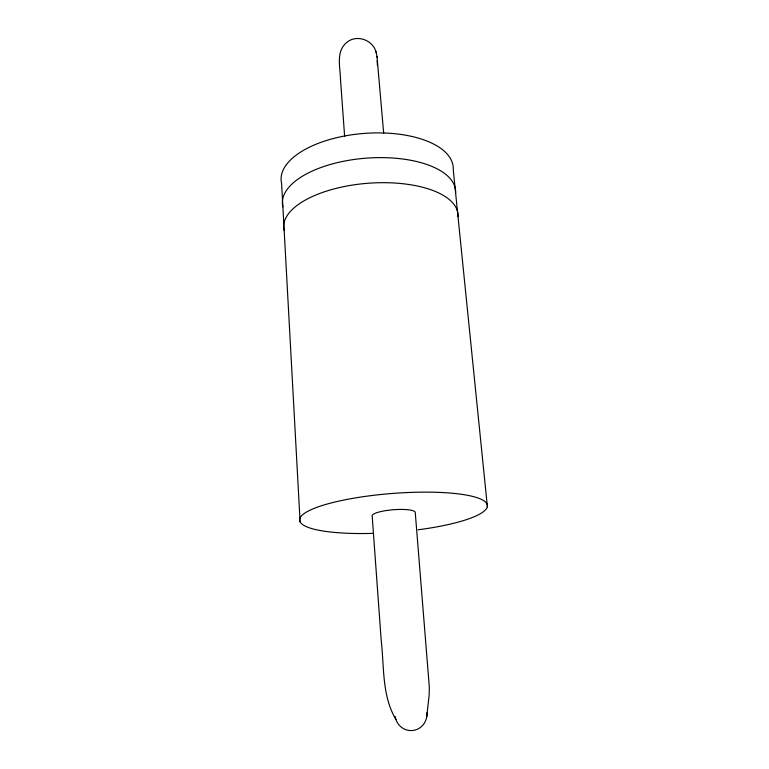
<?xml version="1.0" encoding="UTF-8"?>
<svg xmlns="http://www.w3.org/2000/svg" width="769" height="769" viewBox="0 0 769 769"><rect width="100%" height="100%" fill="white"/><g stroke="black" fill="none" stroke-linecap="round" stroke-linejoin="round"><path stroke-width="1.15" d="M426.68 717.112L429.121 695.484L429.333 687.198L415.26 512.548A21.609 4.441 -4.5 0 0 393.267 509.751A21.609 4.441 -4.5 0 0 372.177 515.951L381.203 640.366C384.289 667.021 381.741 695.436 395.91 719.524M376.185 52.552C373.398 40.43 357.566 34.201 347.501 41.843C335.457 50.735 340.263 66.97 340.504 79.495L344.647 136.565M377.012 56.608L383.683 133.441M375.983 51.581L377.195 57.512M487.402 506.858L453.258 169.738A86.291 40.584 -4.4 0 0 363.66 133.46A86.291 40.584 -4.4 0 0 281.598 183.455L300.093 521.642M377.435 65.586L377.166 60.886M426.882 712.815A16.476 15.966 85.5 0 1 412.77 730.502A16.476 15.966 85.5 0 1 395.17 716.381M372.811 533.378A94.203 19.417 -4.5 0 1 315.271 507.944A94.203 19.417 -4.5 0 1 469.772 495.755A94.203 19.417 -4.5 0 1 418.086 529.803M282.877 206.851A86.839 39.248 -4.4 0 1 365.583 158.212A86.839 39.248 -4.4 0 1 455.613 193.057M284.174 230.537A87.397 37.883 -4.4 0 1 367.534 183.301A87.397 37.883 -4.4 0 1 458.007 216.675"/></g></svg>
